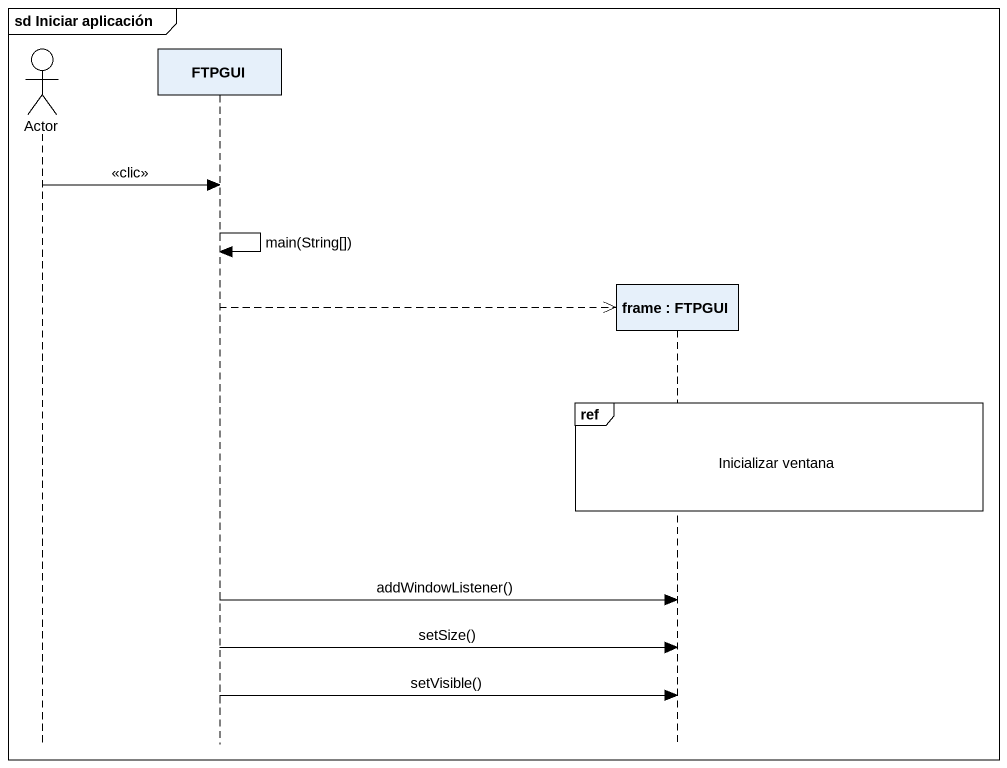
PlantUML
@startuml
mainframe sd Iniciar aplicación
hide footbox
actor "Actor" as Actor_
participant FTPGUI
participant "frame : FTPGUI" as frame_

Actor_ -> FTPGUI : <<clic>>
FTPGUI -> FTPGUI : main(String[])
FTPGUI -->> frame_ **
ref over frame_ : Inicializar ventana
FTPGUI -> frame_ : addWindowListener()
FTPGUI -> frame_ : setSize()
FTPGUI -> frame_ : setVisible()
@enduml
